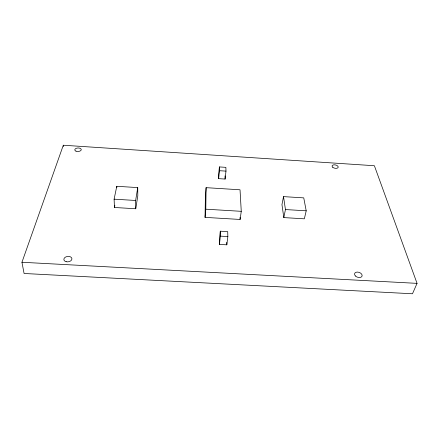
<?xml version="1.0" encoding="UTF-8"?>
<svg xmlns="http://www.w3.org/2000/svg" width="439" height="439" viewBox="0 0 439 439"><rect width="100%" height="100%" fill="white"/><g stroke="black" fill="none" stroke-linecap="round" stroke-linejoin="round"><path stroke-width="0.66" d="M205.062 217.376L205.414 195.745L206.111 187.667L240.029 189.785L241.258 211.324L240.122 219.456L205.062 217.376L205.787 209.189L206.111 187.667M219.407 166.93L218.595 174.843L218.644 178.646L225.097 179.057L225.981 171.122L225.876 167.347L219.407 166.93L219.456 170.705L218.644 178.646M220.301 231.188L219.368 239.442L219.429 244.408L226.809 244.825L227.846 236.561L227.704 231.616L220.301 231.188L220.373 236.133L219.429 244.408M135.744 208.755L137.802 195.794L137.731 187.59L116.779 186.29L114.107 199.169L114.464 207.482L135.744 208.755L135.646 200.475L137.731 187.59M283.528 196.623L281.959 204.601L283.808 217.596L304.342 218.82L306.208 210.808L303.75 197.874L283.528 196.623L285.443 209.551L283.808 217.596M114.464 207.482L114.859 205.54M21.95 262.264L63.309 145.227L374.39 165.733L417.05 283.364L412.484 293.773L24.079 273.481L21.95 262.264L417.05 283.364M220.373 236.133L227.846 236.561M114.107 199.169L135.646 200.475M285.443 209.551L306.208 210.808M205.787 209.189L241.258 211.324M219.456 170.705L225.981 171.122M63.309 145.227L63.446 146.533M240.012 217.426L240.122 219.456M116.779 186.29L116.829 187.557M225.015 175.885L225.097 179.057M226.749 242.344L226.809 244.825M75.974 151.148A3.232 1.751 -2.3 0 0 81.215 149.94A3.232 1.751 -2.3 0 0 76.902 148.124A3.232 1.751 -2.3 0 0 75.974 151.148M66.163 261.715A4.066 2.716 -7.3 0 0 71.925 258.615A4.066 2.716 -7.3 0 0 65.581 257.051A4.066 2.716 -7.3 0 0 66.163 261.715M355.469 276.01A3.929 2.563 18.8 0 0 361.945 276.34A3.929 2.563 18.8 0 0 357.609 272.081A3.929 2.563 18.8 0 0 355.469 276.01M332.789 167.308A3.106 1.679 12.6 0 0 338.003 167.638A3.106 1.679 12.6 0 0 334.655 164.828A3.106 1.679 12.6 0 0 332.789 167.308"/></g></svg>
